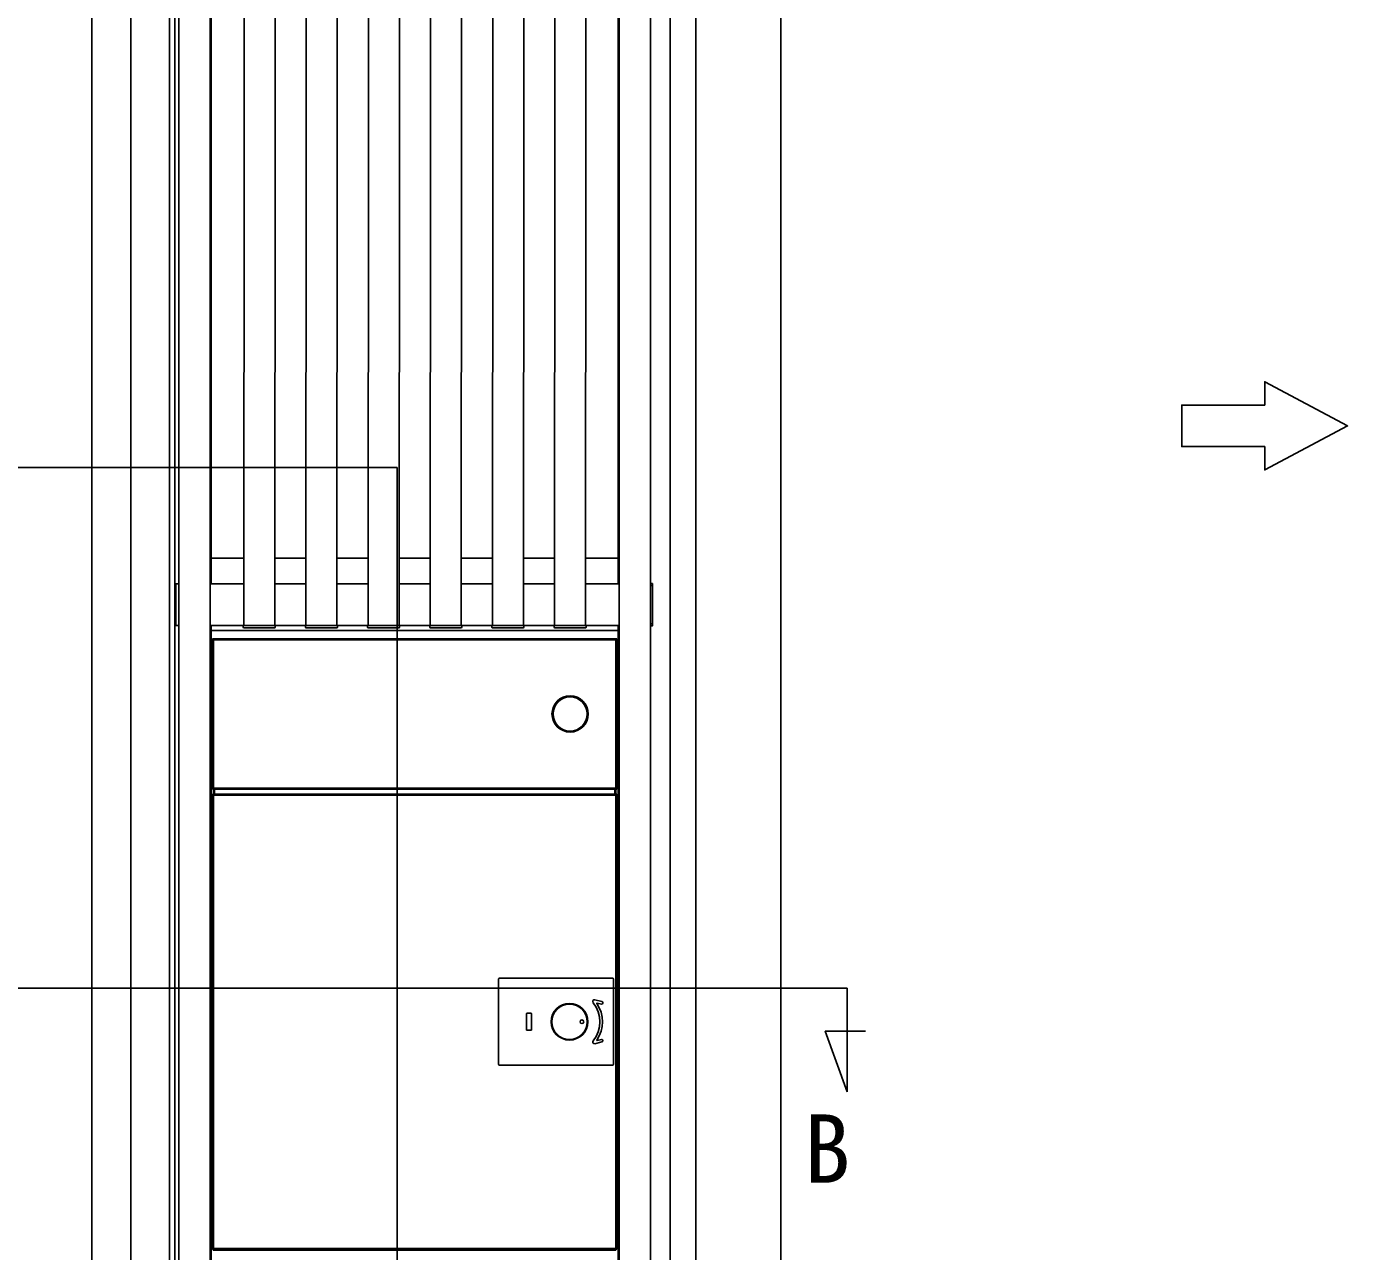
# Model space of a CAD drawing. Units: millimetres, scale not verified. Extents: x -875 to 875, y -1300 to 1292.
# Drawn here: x -619.3 to -364.3, y 546.4 to 782.9 of the extents above; entities that cross this region are included whole.
import ezdxf
from ezdxf.enums import TextEntityAlignment as Align

# ---------------------------------------------------------------- set-up
doc = ezdxf.new("R2010")
doc.units = ezdxf.units.MM
doc.header["$LTSCALE"] = 8
for name, color, linetype in [('0-1_USER1', 3, 'Continuous'), ('0-4_YKK_12', 2, 'Continuous'), ('0-5_YKK_13', 4, 'Continuous'), ('0-6_YKK_A1', 4, 'Continuous')]:
    doc.layers.add(name, color=color, linetype=linetype)
doc.styles.add('ＭＳ ゴシック', font='')
doc.styles.get('ＭＳ ゴシック').set_extended_font_data('MS Gothic')

msp = doc.modelspace()

# ---------------------------------------------------------------- linework, layer by layer
at = {"layer": '0-4_YKK_12'}
for p, q in [((-547.772, 697.786), (-637.772, 697.786)), ((-547.772, 697.786), (-547.772, 520.716)), ((-634.672, 597.263), (-460.871, 597.263)), ((-460.871, 597.263), (-460.871, 577.263))]:
    msp.add_line(p, q, dxfattribs=at)
msp.add_lwpolyline([(-460.871, 577.263), (-465.13, 588.963), (-457.33, 588.963)], dxfattribs=at)
at = {"layer": '0-5_YKK_13'}
for p, q in [((-583.394, 664.698), (-583.394, 664.538)), ((-583.294, 664.698), (-583.394, 664.698)), ((-583.394, 664.538), (-583.294, 664.538)), ((-583.394, 664.538), (-583.394, 664.498)), ((-583.394, 664.498), (-583.234, 664.498)), ((-583.294, 664.698), (-583.234, 664.698)), ((-583.294, 664.538), (-583.294, 664.698)), ((-583.294, 664.538), (-583.234, 664.538)), ((-505.554, 664.698), (-583.234, 664.698)), ((-583.234, 664.538), (-583.234, 664.698)), ((-583.234, 664.538), (-583.234, 664.498)), ((-505.554, 664.538), (-583.234, 664.538)), ((-583.234, 664.498), (-583.234, 635.898)), ((-505.554, 664.538), (-505.554, 664.698)), ((-505.494, 664.698), (-505.554, 664.698)), ((-505.554, 664.538), (-505.554, 664.498)), ((-505.494, 664.538), (-505.554, 664.538)), ((-505.554, 664.498), (-505.394, 664.498)), ((-505.554, 664.498), (-505.554, 635.898)), ((-505.494, 664.698), (-505.494, 664.538)), ((-505.494, 664.538), (-505.394, 664.538)), ((-505.394, 664.498), (-505.394, 664.538)), ((-505.394, 664.498), (-505.394, 635.898)), ((-583.394, 635.858), (-583.394, 635.698)), ((-583.294, 635.858), (-583.394, 635.858)), ((-583.394, 635.698), (-583.294, 635.698)), ((-583.294, 635.858), (-583.234, 635.858)), ((-583.294, 635.698), (-583.294, 635.858)), ((-583.294, 635.698), (-583.234, 635.698)), ((-583.234, 635.858), (-583.234, 635.898)), ((-583.234, 635.858), (-583.234, 635.698)), ((-583.234, 635.858), (-505.554, 635.858)), ((-583.234, 635.698), (-505.554, 635.698)), ((-583.234, 635.698), (-583.234, 634.698)), ((-583.074, 635.698), (-583.074, 634.698)), ((-583.054, 635.698), (-583.054, 634.698)), ((-505.734, 634.698), (-505.734, 635.698)), ((-505.714, 635.698), (-505.714, 634.698)), ((-505.554, 635.858), (-505.554, 635.898)), ((-505.554, 635.898), (-505.394, 635.898)), ((-505.554, 635.858), (-505.554, 635.698)), ((-505.494, 635.858), (-505.554, 635.858)), ((-505.494, 635.698), (-505.554, 635.698)), ((-505.554, 635.698), (-505.554, 634.698)), ((-505.494, 635.858), (-505.494, 635.698)), ((-505.494, 635.698), (-505.394, 635.698)), ((-583.394, 634.698), (-583.394, 634.538)), ((-583.294, 634.698), (-583.394, 634.698)), ((-583.394, 634.538), (-583.294, 634.538)), ((-583.394, 634.498), (-583.234, 634.498)), ((-583.294, 634.698), (-583.234, 634.698)), ((-583.294, 634.538), (-583.294, 634.698)), ((-583.294, 634.538), (-583.234, 634.538)), ((-505.554, 634.698), (-583.234, 634.698)), ((-583.234, 634.538), (-583.234, 634.698)), ((-583.234, 634.538), (-583.234, 634.498)), ((-505.554, 634.538), (-583.234, 634.538)), ((-583.234, 634.498), (-583.234, 547.098)), ((-505.554, 634.538), (-505.554, 634.698)), ((-505.494, 634.698), (-505.554, 634.698)), ((-505.554, 634.538), (-505.554, 634.498)), ((-505.494, 634.538), (-505.554, 634.538)), ((-505.554, 634.498), (-505.394, 634.498)), ((-505.554, 634.498), (-505.554, 547.098)), ((-505.494, 634.698), (-505.494, 634.538)), ((-505.494, 634.538), (-505.394, 634.538)), ((-505.394, 634.498), (-505.394, 547.098)), ((-528.194, 598.998), (-528.194, 582.598)), ((-506.194, 599.198), (-527.994, 599.198)), ((-505.994, 582.598), (-505.994, 598.998)), ((-509.589, 595.038), (-508.231, 594.699)), ((-508.352, 594.214), (-509.146, 594.412)), ((-522.814, 589.248), (-522.814, 592.348)), ((-522.714, 592.448), (-521.914, 592.448)), ((-521.814, 592.348), (-521.814, 589.248)), ((-521.914, 589.148), (-522.714, 589.148)), ((-508.231, 586.897), (-509.589, 586.559)), ((-509.146, 587.185), (-508.352, 587.383)), ((-527.994, 582.398), (-506.194, 582.398)), ((-583.294, 547.058), (-583.394, 547.058)), ((-583.294, 547.058), (-583.234, 547.058)), ((-583.294, 546.898), (-583.294, 547.058)), ((-583.294, 546.898), (-583.234, 546.898)), ((-583.234, 547.058), (-583.234, 547.098)), ((-583.234, 547.058), (-583.234, 546.898)), ((-583.234, 547.058), (-505.554, 547.058)), ((-583.234, 546.898), (-505.554, 546.898)), ((-583.074, 546.898), (-583.074, 546.698)), ((-583.074, 546.698), (-581.674, 546.698)), ((-581.674, 546.698), (-581.554, 546.698)), ((-581.574, 546.798), (-581.574, 546.898)), ((-581.574, 546.858), (-581.554, 546.858)), ((-581.554, 546.898), (-581.554, 546.858)), ((-581.554, 546.858), (-581.554, 546.698)), ((-581.554, 546.858), (-507.734, 546.858)), ((-581.554, 546.698), (-507.734, 546.698)), ((-507.734, 546.858), (-507.734, 546.898)), ((-507.734, 546.698), (-507.734, 546.858)), ((-507.734, 546.858), (-507.714, 546.858)), ((-507.734, 546.698), (-507.614, 546.698)), ((-507.714, 546.798), (-507.714, 546.898)), ((-505.714, 546.698), (-507.614, 546.698)), ((-505.714, 546.898), (-505.714, 546.698)), ((-505.554, 546.698), (-505.714, 546.698)), ((-505.554, 547.058), (-505.554, 547.098)), ((-505.554, 547.098), (-505.394, 547.098)), ((-505.554, 547.058), (-505.554, 546.898)), ((-505.494, 547.058), (-505.554, 547.058)), ((-505.494, 546.898), (-505.554, 546.898)), ((-505.554, 546.898), (-505.554, 546.698)), ((-505.394, 547.058), (-505.494, 547.058)), ((-505.494, 547.058), (-505.494, 546.898)), ((-505.494, 546.898), (-505.394, 546.898)), ((-505.394, 546.898), (-505.394, 547.058))]:
    msp.add_line(p, q, dxfattribs=at)
for points in [[(-583.394, 664.498), (-583.394, 635.898), (-583.234, 635.898)], [(-505.394, 664.538), (-505.394, 664.698), (-505.494, 664.698)], [(-505.394, 635.698), (-505.394, 635.858), (-505.494, 635.858)], [(-583.394, 634.498), (-583.394, 547.098), (-583.234, 547.098)], [(-505.394, 634.538), (-505.394, 634.698), (-505.494, 634.698)], [(-514.265, 594.255), (-514.022, 594.229), (-513.781, 594.187), (-513.544, 594.128), (-513.313, 594.053), (-513.089, 593.963), (-512.873, 593.858), (-512.665, 593.738), (-512.464, 593.603), (-512.272, 593.454), (-512.093, 593.293), (-511.926, 593.12), (-511.77, 592.935), (-511.627, 592.739), (-511.498, 592.533), (-511.385, 592.32), (-511.287, 592.1), (-511.204, 591.873), (-511.137, 591.639), (-511.086, 591.402), (-511.052, 591.163), (-511.035, 590.922), (-511.035, 590.68), (-511.052, 590.437), (-511.086, 590.195), (-511.136, 589.958), (-511.203, 589.726), (-511.286, 589.5), (-511.384, 589.279), (-511.498, 589.064), (-511.627, 588.859), (-511.768, 588.664), (-511.923, 588.479), (-512.092, 588.305), (-512.273, 588.143), (-512.463, 587.994), (-512.662, 587.86), (-512.87, 587.74), (-513.088, 587.634), (-513.313, 587.543)], [(-513.306, 594.053), (-513.538, 594.128), (-513.774, 594.187), (-514.015, 594.23), (-514.258, 594.255)], [(-514.258, 587.342), (-514.015, 587.367), (-513.774, 587.409), (-513.537, 587.468), (-513.306, 587.543), (-513.082, 587.634), (-512.866, 587.739), (-512.658, 587.859), (-512.457, 587.994), (-512.265, 588.143), (-512.086, 588.304), (-511.919, 588.477), (-511.763, 588.662), (-511.62, 588.858), (-511.491, 589.064), (-511.378, 589.277), (-511.28, 589.497), (-511.197, 589.724), (-511.13, 589.958), (-511.079, 590.195), (-511.045, 590.434), (-511.028, 590.675), (-511.028, 590.917), (-511.045, 591.16), (-511.079, 591.402), (-511.129, 591.639), (-511.196, 591.87), (-511.279, 592.097), (-511.377, 592.318), (-511.492, 592.533), (-511.62, 592.738), (-511.761, 592.933), (-511.916, 593.117), (-512.085, 593.292), (-512.266, 593.454), (-512.456, 593.602), (-512.655, 593.736), (-512.863, 593.856), (-513.081, 593.962), (-513.306, 594.053)], [(-514.224, 594.217), (-514.041, 594.197), (-513.86, 594.167), (-513.681, 594.128), (-513.504, 594.079), (-513.331, 594.021), (-513.162, 593.954), (-512.997, 593.879), (-512.838, 593.796), (-512.682, 593.704), (-512.531, 593.603), (-512.385, 593.494)], [(-512.079, 593.229), (-512.225, 593.366), (-512.379, 593.494), (-512.539, 593.614), (-512.706, 593.723), (-512.878, 593.821), (-513.055, 593.91), (-513.238, 593.989), (-513.427, 594.057), (-513.621, 594.114), (-513.817, 594.16), (-514.016, 594.194), (-514.217, 594.217)], [(-514.017, 594.194), (-514.057, 594.2), (-514.097, 594.205), (-514.137, 594.209), (-514.177, 594.213), (-514.217, 594.217)], [(-514.217, 587.38), (-514.016, 587.402), (-513.817, 587.436), (-513.621, 587.482), (-513.428, 587.539), (-513.239, 587.608), (-513.056, 587.686), (-512.879, 587.775), (-512.707, 587.874), (-512.54, 587.983), (-512.379, 588.102), (-512.225, 588.23), (-512.08, 588.367), (-511.943, 588.511), (-511.815, 588.663), (-511.695, 588.824), (-511.584, 588.991), (-511.483, 589.165), (-511.393, 589.343), (-511.314, 589.526), (-511.245, 589.713), (-511.187, 589.906), (-511.141, 590.102), (-511.106, 590.299), (-511.082, 590.497), (-511.071, 590.696), (-511.071, 590.896), (-511.082, 591.097), (-511.106, 591.297), (-511.14, 591.494), (-511.186, 591.687), (-511.244, 591.878), (-511.312, 592.065), (-511.392, 592.25), (-511.482, 592.43), (-511.583, 592.604), (-511.694, 592.773), (-511.814, 592.933), (-511.943, 593.085), (-512.079, 593.229)], [(-513.313, 587.543), (-513.544, 587.468), (-513.781, 587.409), (-514.022, 587.367), (-514.265, 587.342)], [(-512.386, 588.102), (-512.565, 587.97), (-512.751, 587.851), (-512.943, 587.745), (-513.143, 587.65), (-513.35, 587.569), (-513.563, 587.5), (-513.78, 587.446), (-514.001, 587.406), (-514.224, 587.38)], [(-514.024, 587.403), (-514.064, 587.397), (-514.104, 587.392), (-514.144, 587.388), (-514.184, 587.384), (-514.224, 587.38)], [(-583.394, 547.058), (-583.394, 546.898), (-583.294, 546.898)], [(-583.234, 546.898), (-583.234, 546.698), (-583.074, 546.698)]]:
    msp.add_lwpolyline(points, dxfattribs=at)
for centre, radius in [((-514.394, 650.198), 3.489), ((-514.394, 650.198), 3.289), ((-514.501, 590.798), 3.537), ((-514.494, 590.798), 3.5), ((-514.494, 590.798), 3.422), ((-512.101, 590.798), 0.35)]:
    msp.add_circle(centre, radius, dxfattribs=at)
for centre, radius, start, end in [((-527.994, 598.998), 0.2, 90, 180), ((-506.194, 598.998), 0.2, 0, 90), ((-509.674, 594.698), 0.35, 76, 218.97876), ((-514.494, 590.798), 5.85, 321.02124, 38.97876), ((-509.16, 594.354), 0.06, 76, 213.68833), ((-514.494, 590.798), 6.35, 326.31167, 33.68833), ((-508.291, 594.457), 0.25, 256, 76), ((-522.714, 592.348), 0.1, 90, 180), ((-521.914, 592.348), 0.1, 0, 90), ((-518.764, 589.434), 6.595, 46.49055, 46.97249), ((-518.757, 589.434), 6.595, 46.49055, 46.97249), ((-522.714, 589.248), 0.1, 180, 270), ((-521.914, 589.248), 0.1, 270, 0), ((-518.764, 592.163), 6.595, 313.02751, 313.50945), ((-518.757, 592.163), 6.595, 313.02751, 313.50945), ((-509.674, 586.898), 0.35, 141.02124, 284), ((-509.16, 587.243), 0.06, 146.31167, 284), ((-508.291, 587.14), 0.25, 284, 104), ((-527.994, 582.598), 0.2, 180, 270), ((-506.194, 582.598), 0.2, 270, 0), ((-581.674, 546.798), 0.1, 270, 0), ((-507.614, 546.798), 0.1, 180, 270)]:
    msp.add_arc(centre, radius, start, end, dxfattribs=at)
at = {"layer": '0-6_YKK_A1'}
for p, q in [((-599.194, 370.698), (-599.194, 1019.329)), ((-606.694, 960.438), (-606.694, 463.398)), ((-591.694, 960.438), (-591.694, 463.398)), ((-590.694, 440.698), (-590.694, 955.698)), ((-583.694, 675.298), (-583.694, 955.698)), ((-505.094, 675.298), (-505.094, 955.698)), ((-495.094, 440.698), (-495.094, 955.698)), ((-490.094, 442.698), (-490.094, 947.698)), ((-473.694, 442.698), (-473.694, 947.698)), ((-364.294, 705.798), (-380.294, 714.305)), ((-380.294, 709.798), (-380.294, 714.305)), ((-396.294, 709.798), (-380.294, 709.798)), ((-396.294, 709.798), (-396.294, 701.798)), ((-364.294, 705.798), (-380.294, 697.29)), ((-396.294, 701.798), (-380.294, 701.798)), ((-380.294, 697.29), (-380.294, 701.798)), ((-583.694, 680.298), (-577.384, 680.298)), ((-571.384, 680.298), (-565.384, 680.298)), ((-559.384, 680.298), (-553.384, 680.298)), ((-547.384, 680.298), (-541.384, 680.298)), ((-535.384, 680.298), (-529.384, 680.298)), ((-523.384, 680.298), (-517.384, 680.298)), ((-511.384, 680.298), (-505.094, 680.298)), ((-589.894, 675.298), (-590.494, 675.298)), ((-577.388, 675.298), (-583.894, 675.298)), ((-565.388, 675.298), (-571.388, 675.298)), ((-553.388, 675.298), (-559.388, 675.298)), ((-541.388, 675.298), (-547.388, 675.298)), ((-529.388, 675.298), (-535.388, 675.298)), ((-517.388, 675.298), (-523.388, 675.298)), ((-504.894, 675.298), (-511.388, 675.298)), ((-498.894, 675.398), (-498.894, 667.198)), ((-498.894, 675.398), (-498.494, 675.398)), ((-498.894, 674.998), (-498.494, 674.998)), ((-504.894, 667.298), (-583.894, 667.298)), ((-583.694, 544.698), (-583.694, 667.298)), ((-583.694, 666.298), (-505.094, 666.298)), ((-577.294, 667.298), (-571.493, 667.298)), ((-571.513, 666.798), (-577.275, 666.798)), ((-571.493, 667.298), (-571.294, 667.298)), ((-571.294, 667.298), (-571.313, 666.985)), ((-565.294, 667.298), (-559.493, 667.298)), ((-559.513, 666.798), (-565.275, 666.798)), ((-559.493, 667.298), (-559.294, 667.298)), ((-559.294, 667.298), (-559.313, 666.985)), ((-553.294, 667.298), (-547.493, 667.298)), ((-547.513, 666.798), (-553.275, 666.798)), ((-547.493, 667.298), (-547.294, 667.298)), ((-547.294, 667.298), (-547.313, 666.985)), ((-541.294, 667.298), (-535.493, 667.298)), ((-535.513, 666.798), (-541.275, 666.798)), ((-535.493, 667.298), (-535.294, 667.298)), ((-535.294, 667.298), (-535.313, 666.985)), ((-529.294, 667.298), (-523.493, 667.298)), ((-523.513, 666.798), (-529.275, 666.798)), ((-523.493, 667.298), (-523.294, 667.298)), ((-523.294, 667.298), (-523.313, 666.985)), ((-517.294, 667.298), (-511.493, 667.298)), ((-511.513, 666.798), (-517.275, 666.798)), ((-511.493, 667.298), (-511.294, 667.298)), ((-511.294, 667.298), (-511.313, 666.985)), ((-505.094, 544.698), (-505.094, 667.298)), ((-498.894, 667.598), (-498.494, 667.598))]:
    msp.add_line(p, q, dxfattribs=at)
for points in [[(-589.894, 960.438), (-583.894, 960.438), (-583.894, 447.698), (-589.894, 447.698)], [(-577.194, 960.438), (-571.194, 960.438), (-571.394, 667.298), (-577.394, 667.298)], [(-565.194, 960.438), (-559.194, 960.438), (-559.394, 667.298), (-565.394, 667.298)], [(-553.194, 960.438), (-547.194, 960.438), (-547.394, 667.298), (-553.394, 667.298)], [(-541.194, 960.438), (-535.194, 960.438), (-535.394, 667.298), (-541.394, 667.298)], [(-529.194, 960.438), (-523.194, 960.438), (-523.394, 667.298), (-529.394, 667.298)], [(-517.194, 960.438), (-511.194, 960.438), (-511.394, 667.298), (-517.394, 667.298)], [(-504.894, 960.438), (-498.894, 960.438), (-498.894, 447.698), (-504.894, 447.698)], [(-380.294, 701.798), (-396.294, 701.798), (-396.294, 709.798), (-380.294, 709.798), (-380.294, 714.305), (-364.294, 705.798), (-380.294, 697.29)]]:
    msp.add_lwpolyline(points, close=True, dxfattribs=at)
for points in [[(-589.894, 667.298), (-590.494, 667.298), (-590.494, 675.298)], [(-498.894, 667.198), (-498.494, 667.198), (-498.494, 675.398)], [(-577.475, 666.985), (-577.494, 667.298), (-577.294, 667.298)], [(-565.475, 666.985), (-565.494, 667.298), (-565.294, 667.298)], [(-553.475, 666.985), (-553.494, 667.298), (-553.294, 667.298)], [(-541.475, 666.985), (-541.494, 667.298), (-541.294, 667.298)], [(-529.475, 666.985), (-529.494, 667.298), (-529.294, 667.298)], [(-517.475, 666.985), (-517.494, 667.298), (-517.294, 667.298)]]:
    msp.add_lwpolyline(points, dxfattribs=at)
for centre, start, end in [((-577.275, 666.998), 183.5, 270), ((-571.513, 666.998), 270, 356.5), ((-565.275, 666.998), 183.5, 270), ((-559.513, 666.998), 270, 356.5), ((-553.275, 666.998), 183.5, 270), ((-547.513, 666.998), 270, 356.5), ((-541.275, 666.998), 183.5, 270), ((-535.513, 666.998), 270, 356.5), ((-529.275, 666.998), 183.5, 270), ((-523.513, 666.998), 270, 356.5), ((-517.275, 666.998), 183.5, 270), ((-511.513, 666.998), 270, 356.5)]:
    msp.add_arc(centre, 0.2, start, end, dxfattribs=at)

# ---------------------------------------------------------------- texts
at = {"layer": '0-1_USER1', "style": 'ＭＳ ゴシック'}
msp.add_text('B', height=13.2, dxfattribs=at).set_placement((-469.258, 555.763), align=Align.BOTTOM_LEFT)

doc.saveas('drawing.dxf')
